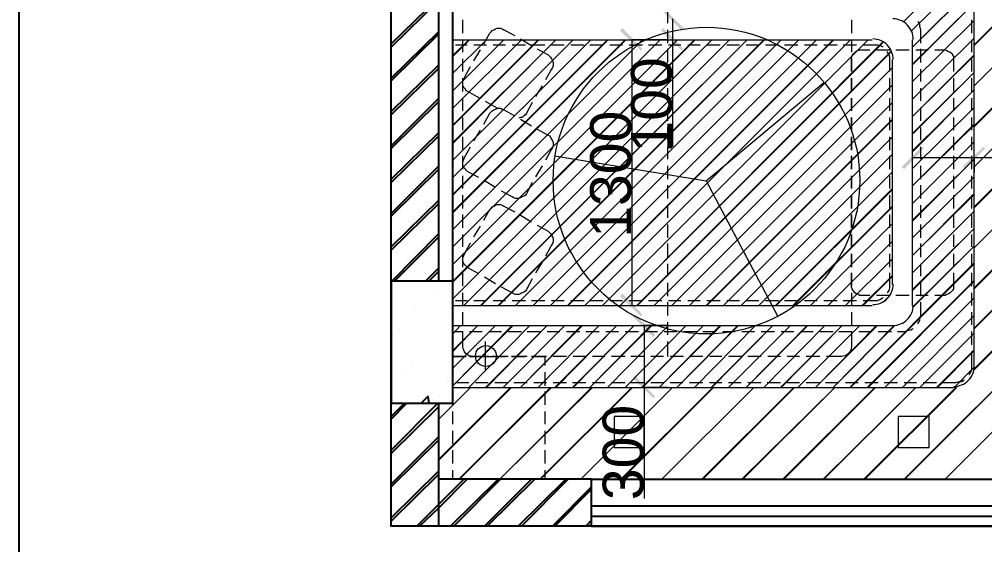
# Model space of a CAD drawing. Header units: millimetres. Extents: x 68955 to 118645, y -193284 to 16474.
# Drawn here: x 78232 to 82954, y -124712 to -122142 of the extents above; entities that cross this region are included whole.
import ezdxf

# ---------------------------------------------------------------- set-up
doc = ezdxf.new("R2010")
doc.units = ezdxf.units.MM
for name, color, linetype, true_color in [('PDF7_0', 7, 'Continuous', 0x535353), ('PDF7_celling', 7, 'Continuous', 0x00cc70), ('PDF7_coloum', 7, 'Continuous', 0x767676), ('PDF7_dotted line', 7, 'Continuous', 0x535353), ('PDF7_fan', 7, 'Continuous', 0xff6778), ('PDF7_furniture', 7, 'Continuous', 0xab5246), ('PDF7_light', 7, 'Continuous', 0xff8e53), ('PDF7_plan', 7, 'Continuous', 0x989898), ('PDF7_window', 7, 'Continuous', 0x535353)]:
    doc.layers.add(name, color=color, linetype=linetype, true_color=true_color)
doc.layers.add('PDF7_Text', color=7, linetype='Continuous')
doc.styles.add('PDF Arial', font='arial.ttf')

msp = doc.modelspace()

# ---------------------------------------------------------------- hatches: boundary and pattern name
at = {"layer": 'PDF7_0', "transparency": 33554559}
for points in [[(81472.705, -122197.265), (81480.877, -122185.006), (81382.807, -122086.936), (81370.548, -122095.109)], [(81272.478, -122295.336), (81280.651, -122287.163), (81182.58, -122185.006), (81170.322, -122197.265)], [(81382.807, -122185.006), (81370.548, -122197.265), (81472.705, -122295.336), (81480.877, -122287.163)], [(82657.721, -122773.428), (82645.462, -122765.256), (82547.392, -122863.326), (82559.651, -122875.585)], [(82845.689, -122863.326), (82857.948, -122875.585), (82956.018, -122773.428), (82947.845, -122765.256)], [(81182.58, -123484.438), (81170.322, -123496.696), (81272.478, -123594.767), (81280.651, -123586.594)], [(81333.772, -123696.923), (81341.945, -123684.664), (81243.874, -123586.594), (81231.616, -123594.767)], [(81243.874, -123884.891), (81231.616, -123897.15), (81333.772, -123995.22), (81341.945, -123987.048)]]:
    msp.add_hatch(color=256, dxfattribs=at).paths.add_polyline_path(points)

# ---------------------------------------------------------------- linework, layer by layer
at = {"layer": 'PDF7_0', "color": 7, "lineweight": 25}
msp.add_lwpolyline([(78232.3, -111605.675), (97000.499, -111605.675), (97000.499, -128432.9), (78232.3, -128432.9)], close=True, dxfattribs=at)
at = {"layer": 'PDF7_celling', "lineweight": 13}
for points in [[(82902.897, -122266.732), (84680.42, -120493.294), (82902.897, -122270.818)], [(84880.647, -120493.294), (82902.897, -122466.959), (84876.561, -120493.294)], [(82902.897, -122663.099), (85076.788, -120493.294), (82902.897, -122667.185)], [(85277.015, -120493.294), (82902.897, -122863.326), (85272.928, -120493.294)], [(82902.897, -123059.466), (85383.257, -120579.106)], [(82902.897, -123063.553), (85383.257, -120583.192)], [(82902.897, -123455.834), (85383.257, -120975.473)], [(82902.897, -123459.92), (85383.257, -120979.559)], [(82902.897, -123651.974), (85383.257, -121175.7), (82902.897, -123656.061)], [(82902.897, -123852.201), (85383.257, -121371.84)], [(82902.897, -123856.287), (85383.257, -121375.927)], [(82559.651, -124391.588), (85383.257, -121572.067), (82563.737, -124391.588)], [(85383.257, -121772.294), (82759.877, -124391.588), (85383.257, -121768.208)], [(82902.897, -123839.942), (82902.897, -121939.831)], [(80353.069, -122242.214), (82404.373, -122242.214)], [(82600.513, -123541.645), (82600.513, -122242.214)], [(80353.069, -124391.588), (83352.385, -124391.588), (85383.257, -122360.716)], [(82502.443, -123439.489), (82502.443, -122340.284)], [(80353.069, -123541.645), (82404.373, -123541.645)], [(80353.069, -123639.716), (82502.443, -123639.716)], [(80283.603, -124293.517), (80635.021, -123942.099)], [(80283.603, -124297.604), (80639.108, -123942.099)], [(80353.069, -123942.099), (82800.74, -123942.099)], [(80381.673, -124391.588), (80831.162, -123942.099)], [(80385.759, -124391.588), (80835.248, -123942.099)], [(81035.475, -123942.099), (80581.9, -124391.588), (81031.389, -123942.099)], [(80778.041, -124391.588), (81227.529, -123942.099)], [(80782.127, -124391.588), (81231.616, -123942.099)], [(81174.408, -124391.588), (81623.897, -123942.099)], [(81178.494, -124391.588), (81627.983, -123942.099)], [(81570.775, -124391.588), (82020.264, -123942.099)], [(81574.862, -124391.588), (82024.35, -123942.099)], [(81766.916, -124391.588), (82220.491, -123942.099), (81771.002, -124391.588)], [(81967.143, -124391.588), (82416.631, -123942.099)], [(81971.229, -124391.588), (82420.718, -123942.099)], [(82163.283, -124391.588), (82616.858, -123942.099), (82167.369, -124391.588)], [(82363.51, -124391.588), (82812.999, -123942.099)], [(82367.596, -124391.588), (82817.085, -123942.099)]]:
    msp.add_lwpolyline(points, dxfattribs=at)
for points in [[(85383.257, -120779.332), (82902.897, -123259.693)], [(80438.881, -123942.099), (80283.603, -124097.377)], [(81427.756, -123942.099), (80978.267, -124391.588)], [(81824.123, -123942.099), (81374.635, -124391.588)]]:
    msp.add_lwpolyline(points, close=True, dxfattribs=at)
at = {"layer": 'PDF7_celling', "color": 61, "lineweight": 13, "true_color": 0xd3e47f}
for points in [[(82853.861, -121858.106), (82555.564, -122156.403)], [(82894.724, -121903.054), (82592.341, -122201.351)], [(82902.897, -122148.23), (82600.513, -122446.527)], [(80516.52, -122242.214), (80353.069, -122405.665)], [(80602.331, -122242.214), (80353.069, -122491.476)], [(80688.143, -122242.214), (80353.069, -122577.288)], [(80941.491, -122242.214), (80353.069, -122830.636)], [(81027.302, -122242.214), (80353.069, -122916.447)], [(81280.651, -122242.214), (80353.069, -123169.795)], [(81366.462, -122242.214), (80353.069, -123255.607)], [(81452.274, -122242.214), (80353.069, -123341.418)], [(81619.81, -122242.214), (80353.069, -123508.955)], [(81705.622, -122242.214), (80406.191, -123541.645)], [(81958.97, -122242.214), (80659.539, -123541.645)], [(82044.782, -122242.214), (80745.35, -123541.645)], [(82130.593, -122242.214), (80831.162, -123541.645)], [(82298.13, -122242.214), (80998.699, -123541.645)], [(82383.941, -122242.214), (81084.51, -123541.645)], [(82902.897, -122234.042), (82600.513, -122532.339)], [(82502.443, -122377.061), (81337.858, -123541.645)], [(82502.443, -122462.872), (81423.67, -123541.645)], [(82502.443, -122548.684), (81509.481, -123541.645)], [(82902.897, -122573.201), (82600.513, -122871.498)], [(82502.443, -122716.22), (81677.018, -123541.645)], [(82902.897, -122740.738), (82600.513, -123043.121)], [(82502.443, -122802.032), (81762.83, -123541.645)], [(82502.443, -122887.843), (81848.641, -123541.645)], [(82902.897, -122912.361), (82600.513, -123210.658)], [(82902.897, -123079.898), (82600.513, -123382.281)], [(82502.443, -123141.192), (82101.989, -123541.645)], [(82502.443, -123227.003), (82187.801, -123541.645)], [(82502.443, -123312.815), (82273.612, -123541.645)], [(82902.897, -123504.869), (82465.667, -123942.099)], [(82902.897, -123590.68), (82551.478, -123942.099)], [(80389.846, -123639.716), (80353.069, -123680.578)], [(80561.469, -123639.716), (80353.069, -123848.115)], [(80729.005, -123639.716), (80430.708, -123942.099)], [(80900.628, -123639.716), (80598.245, -123942.099)], [(81068.165, -123639.716), (80769.868, -123942.099)], [(81407.325, -123639.716), (81109.028, -123942.099)], [(81493.136, -123639.716), (81194.839, -123942.099)], [(81832.296, -123639.716), (81533.999, -123942.099)], [(82003.919, -123639.716), (81701.536, -123942.099)], [(82171.456, -123639.716), (81873.159, -123942.099)], [(82343.079, -123639.716), (82040.695, -123942.099)], [(82902.897, -123676.492), (82637.29, -123942.099)], [(82902.897, -123844.029), (82804.826, -123942.099)]]:
    msp.add_lwpolyline(points, close=True, dxfattribs=at)
for points in [[(82902.897, -121980.693), (82600.513, -122278.99), (82902.897, -121976.607)], [(82600.513, -122360.716), (82902.897, -122062.419), (82600.513, -122364.802)], [(80353.069, -122319.853), (80430.708, -122242.214)], [(80353.069, -122659.013), (80769.868, -122242.214)], [(80353.069, -122744.824), (80855.679, -122242.214), (80353.069, -122748.911)], [(80353.069, -122998.173), (81109.028, -122242.214)], [(80353.069, -123083.984), (81194.839, -122242.214)], [(80353.069, -123423.144), (81533.999, -122242.214)], [(80353.069, -122323.939), (80434.795, -122242.214)], [(80353.069, -122663.099), (80773.954, -122242.214)], [(80353.069, -123002.259), (81113.114, -122242.214)], [(80353.069, -123088.07), (81198.925, -122242.214)], [(80353.069, -123427.23), (81538.085, -122242.214)], [(80487.916, -123541.645), (81791.433, -122242.214), (80492.002, -123541.645)], [(80573.727, -123541.645), (81873.159, -122242.214)], [(80577.814, -123541.645), (81877.245, -122242.214)], [(80912.887, -123541.645), (82212.318, -122242.214)], [(80916.973, -123541.645), (82216.405, -122242.214)], [(82453.408, -122258.559), (81170.322, -123541.645), (82453.408, -122254.473)], [(81252.047, -123541.645), (82494.27, -122299.422)], [(81256.133, -123541.645), (82494.27, -122303.508)], [(82902.897, -122319.853), (82600.513, -122618.15), (82902.897, -122315.767)], [(82600.513, -122699.875), (82902.897, -122401.578), (82600.513, -122703.962)], [(82600.513, -122785.687), (82902.897, -122487.39), (82600.513, -122789.773)], [(81591.207, -123541.645), (82502.443, -122630.409)], [(81595.293, -123541.645), (82502.443, -122634.495)], [(82902.897, -122659.013), (82600.513, -122957.31), (82902.897, -122654.927)], [(82600.513, -123124.847), (82902.897, -122826.55), (82600.513, -123128.933)], [(81930.366, -123541.645), (82502.443, -122969.569)], [(81934.453, -123541.645), (82502.443, -122973.655)], [(82902.897, -122998.173), (82600.513, -123296.47), (82902.897, -122994.086)], [(82016.178, -123541.645), (82502.443, -123055.38)], [(82020.264, -123541.645), (82502.443, -123059.466)], [(82600.513, -123464.006), (82902.897, -123165.709), (82600.513, -123468.093)], [(82600.513, -123549.818), (82902.897, -123251.521), (82600.513, -123553.904)], [(82294.044, -123942.099), (82902.897, -123333.246)], [(82298.13, -123942.099), (82902.897, -123337.332)], [(82355.337, -123541.645), (82502.443, -123394.54)], [(82359.424, -123541.645), (82502.443, -123398.626)], [(82379.855, -123942.099), (82902.897, -123419.057)], [(82383.941, -123942.099), (82902.897, -123423.144)], [(82457.494, -123525.3), (82486.098, -123496.696)], [(82461.58, -123521.214), (82482.012, -123500.783)], [(80353.069, -123762.303), (80475.657, -123639.716), (80353.069, -123766.39)], [(80647.28, -123639.716), (80353.069, -123933.926), (80643.194, -123639.716)], [(80512.433, -123942.099), (80814.817, -123639.716), (80516.52, -123942.099)], [(80986.44, -123639.716), (80684.056, -123942.099), (80982.354, -123639.716)], [(80851.593, -123942.099), (81153.977, -123639.716), (80855.679, -123942.099)], [(80937.405, -123942.099), (81239.788, -123639.716), (80941.491, -123942.099)], [(81325.6, -123639.716), (81023.216, -123942.099), (81321.513, -123639.716)], [(81276.564, -123942.099), (81578.948, -123639.716), (81280.651, -123942.099)], [(81664.759, -123639.716), (81362.376, -123942.099), (81660.673, -123639.716)], [(81750.571, -123639.716), (81448.187, -123942.099), (81746.484, -123639.716)], [(81615.724, -123942.099), (81918.107, -123639.716), (81619.81, -123942.099)], [(82089.73, -123639.716), (81787.347, -123942.099), (82085.644, -123639.716)], [(81954.884, -123942.099), (82257.267, -123639.716), (81958.97, -123942.099)], [(82428.89, -123639.716), (82126.507, -123942.099), (82424.804, -123639.716)], [(82514.702, -123639.716), (82212.318, -123942.099), (82510.615, -123639.716)], [(82719.015, -123942.099), (82902.897, -123758.217)], [(82723.101, -123942.099), (82902.897, -123762.303)]]:
    msp.add_lwpolyline(points, dxfattribs=at)
at = {"layer": 'PDF7_celling', "lineweight": 13}
for centre, start, end in [((82504.486, -122240.171), 359.999899, 90.000101), ((82406.416, -122338.241), 359.999899, 90.000101), ((82406.416, -123437.446), 269.999899, 0.000101), ((82504.486, -123539.602), 269.999899, 0.000101), ((82802.783, -123837.899), 269.999899, 0.000101)]:
    msp.add_arc(centre, 100.113, start, end, dxfattribs=at)
at = {"layer": 'PDF7_coloum', "lineweight": 25}
for points in [[(80050.686, -122262.645), (80283.603, -122033.815)], [(80050.686, -122278.99), (80283.603, -122050.16)], [(80050.686, -122430.182), (80283.603, -122201.351)], [(80050.686, -122442.441), (80283.603, -122213.61)], [(80050.686, -122593.633), (80283.603, -122364.802)], [(80050.686, -122609.978), (80283.603, -122381.147)], [(80050.686, -122761.169), (80283.603, -122528.252)], [(80050.686, -122773.428), (80283.603, -122544.597)], [(80050.686, -122924.62), (80283.603, -122695.789)], [(80050.686, -122940.965), (80283.603, -122712.134)], [(80050.686, -123092.157), (80283.603, -122859.24)], [(80050.686, -123104.415), (80283.603, -122875.585)], [(80050.686, -123255.607), (80283.603, -123026.776)], [(80050.686, -123271.952), (80283.603, -123043.121)], [(80054.772, -123423.144), (80283.603, -123190.227)], [(80067.031, -123423.144), (80283.603, -123206.572)], [(80218.223, -123423.144), (80283.603, -123357.764)], [(80234.568, -123423.144), (80283.603, -123374.109)], [(80050.686, -124085.118), (80116.066, -124019.738)], [(80050.686, -124248.569), (80279.517, -124019.738)], [(80050.686, -124097.377), (80128.325, -124019.738)], [(80050.686, -124264.914), (80283.603, -124036.083)], [(80050.686, -124416.105), (80283.603, -124183.188)], [(80050.686, -124428.364), (80283.603, -124199.533)], [(80050.686, -124579.556), (80283.603, -124350.725)], [(80050.686, -124595.901), (80283.603, -124367.07)], [(80177.36, -124620.418), (80283.603, -124514.176), (80406.191, -124391.588)], [(80189.619, -124620.418), (80283.603, -124530.521), (80422.536, -124391.588)], [(80340.811, -124620.418), (80573.727, -124391.588)], [(80357.156, -124620.418), (80585.986, -124391.588)], [(80508.347, -124620.418), (80737.178, -124391.588)], [(80520.606, -124620.418), (80753.523, -124391.588)], [(80671.798, -124620.418), (80904.715, -124391.588)], [(80688.143, -124620.418), (80916.973, -124391.588)], [(80839.334, -124620.418), (81031.389, -124428.364)], [(80851.593, -124620.418), (81031.389, -124440.623)], [(81002.785, -124620.418), (81031.389, -124591.815)], [(81019.13, -124620.418), (81031.389, -124608.16)]]:
    msp.add_lwpolyline(points, dxfattribs=at)
at = {"layer": 'PDF7_coloum', "color": 251, "lineweight": 25, "true_color": 0x535353}
msp.add_lwpolyline([(80353.069, -123423.144), (80050.686, -123423.144), (80050.686, -124019.738), (80353.069, -124019.738)], close=True, dxfattribs=at)
at = {"layer": 'PDF7_dotted line', "lineweight": 20}
for points in [[(80353.069, -122189.093), (80353.069, -122315.767)], [(80353.069, -122381.147), (80353.069, -122507.821)], [(80353.069, -122573.201), (80353.069, -122699.875)], [(80353.069, -122761.169), (80353.069, -122887.843)], [(80353.069, -122953.224), (80353.069, -123079.898)], [(80353.069, -123141.192), (80353.069, -123267.866)], [(80353.069, -123333.246), (80353.069, -123423.144)]]:
    msp.add_lwpolyline(points, dxfattribs=at)
at = {"layer": 'PDF7_fan', "lineweight": 13}
for points in [[(80851.593, -122810.204), (81591.207, -122932.792), (82167.369, -122450.613)], [(81591.207, -122932.792), (81942.625, -123594.767)]]:
    msp.add_lwpolyline(points, dxfattribs=at)
msp.add_circle((81593.25, -122930.749), 749.829, dxfattribs=at)
at = {"layer": 'PDF7_furniture', "lineweight": 20}
for points in [[(81403.239, -122099.195), (81403.239, -122160.489)], [(80402.104, -122209.524), (80402.104, -122144.144)], [(82302.216, -122144.144), (82302.216, -122209.524)], [(80504.261, -122262.645), (80532.865, -122209.524), (80541.037, -122201.351), (80545.124, -122197.265), (80553.296, -122193.179), (80561.469, -122189.093), (80569.641, -122185.006), (80577.814, -122185.006), (80585.986, -122185.006), (80594.159, -122189.093), (80602.331, -122193.179), (80655.453, -122221.783)], [(81403.239, -122193.179), (81403.239, -122258.559)], [(80402.104, -122303.508), (80402.104, -122242.214)], [(80684.056, -122238.128), (80737.178, -122270.818)], [(82302.216, -122242.214), (82302.216, -122303.508)], [(80455.226, -122344.371), (80487.916, -122291.249)], [(80765.782, -122287.163), (80818.903, -122315.767), (80827.076, -122323.939), (80831.162, -122328.026), (80835.248, -122336.198), (80839.334, -122344.371), (80843.421, -122352.543), (80843.421, -122360.716), (80843.421, -122368.888), (80839.334, -122377.061), (80835.248, -122385.233), (80806.644, -122438.355)], [(81403.239, -122287.163), (81403.239, -122352.543)], [(82424.804, -122291.249), (82490.184, -122291.249)], [(82518.788, -122291.249), (82584.168, -122291.249)], [(82616.858, -122291.249), (82678.152, -122291.249)], [(82710.842, -122291.249), (82751.705, -122291.249), (82759.877, -122291.249), (82768.05, -122295.336), (82776.222, -122299.422), (82784.395, -122303.508), (82792.567, -122307.594), (82796.654, -122315.767), (82800.74, -122323.939), (82800.74, -122332.112), (82800.74, -122340.284), (82800.74, -122397.492)], [(80402.104, -122397.492), (80402.104, -122336.198)], [(80483.83, -122528.252), (80426.622, -122495.562), (80418.449, -122491.476), (80414.363, -122483.304), (80406.191, -122475.131), (80402.104, -122466.959), (80402.104, -122454.7), (80402.104, -122446.527), (80406.191, -122434.268), (80410.277, -122426.096), (80438.881, -122372.974)], [(81403.239, -122385.233), (81403.239, -122446.527)], [(80402.104, -122495.562), (80402.104, -122430.182)], [(82800.74, -122430.182), (82800.74, -122495.562)], [(80790.299, -122466.959), (80757.609, -122520.08)], [(81403.239, -122479.217), (81403.239, -122540.511)], [(80402.104, -122589.546), (80402.104, -122528.252)], [(80569.641, -122577.288), (80512.433, -122544.597)], [(80741.264, -122548.684), (80712.66, -122601.805), (80708.574, -122609.978), (80700.402, -122614.064), (80692.229, -122622.236), (80684.056, -122622.236), (80675.884, -122626.323)], [(81403.239, -122573.201), (81403.239, -122638.581)], [(82800.74, -122528.252), (82800.74, -122589.546)], [(80504.261, -122654.927), (80532.865, -122601.805), (80541.037, -122593.633), (80545.124, -122589.546), (80553.296, -122585.46), (80561.469, -122581.374), (80569.641, -122577.288), (80577.814, -122577.288), (80585.986, -122577.288), (80594.159, -122581.374), (80602.331, -122585.46), (80655.453, -122614.064)], [(80402.104, -122683.53), (80402.104, -122622.236)], [(80684.056, -122630.409), (80737.178, -122663.099)], [(82800.74, -122622.236), (82800.74, -122683.53)], [(80402.104, -122781.601), (80402.104, -122716.22)], [(80455.226, -122736.652), (80487.916, -122683.53)], [(80765.782, -122679.444), (80818.903, -122708.048), (80827.076, -122712.134), (80831.162, -122720.307), (80835.248, -122728.479), (80839.334, -122736.652), (80843.421, -122744.824), (80843.421, -122752.997), (80843.421, -122761.169), (80839.334, -122769.342), (80835.248, -122777.514), (80806.644, -122830.636)], [(81403.239, -122671.272), (81403.239, -122732.566)], [(82800.74, -122716.22), (82800.74, -122781.601)], [(80479.743, -122916.447), (80426.622, -122887.843), (80418.449, -122879.671), (80414.363, -122875.585), (80406.191, -122867.412), (80402.104, -122855.153), (80402.104, -122846.981), (80402.104, -122838.808), (80406.191, -122826.55), (80410.277, -122818.377), (80438.881, -122765.256)], [(80402.104, -122875.585), (80402.104, -122810.204)], [(81403.239, -122765.256), (81403.239, -122826.55)], [(82800.74, -122810.204), (82800.74, -122875.585)], [(80790.299, -122859.24), (80757.609, -122912.361)], [(81403.239, -122859.24), (81403.239, -122924.62)], [(80402.104, -122969.569), (80402.104, -122908.275)], [(80561.469, -122965.482), (80508.347, -122932.792)], [(80741.264, -122940.965), (80712.66, -122994.086), (80708.574, -123002.259), (80700.402, -123006.345), (80692.229, -123010.431), (80684.056, -123014.518), (80675.884, -123018.604), (80667.711, -123018.604), (80659.539, -123018.604), (80651.366, -123014.518), (80643.194, -123010.431), (80590.072, -122981.827)], [(82800.74, -122908.275), (82800.74, -122969.569)], [(81403.239, -122953.224), (81403.239, -123018.604)], [(80402.104, -123067.639), (80402.104, -123002.259)], [(82800.74, -123002.259), (82800.74, -123067.639)], [(80504.261, -123124.847), (80532.865, -123071.725), (80541.037, -123063.553), (80545.124, -123059.466), (80553.296, -123055.38), (80561.469, -123051.294), (80569.641, -123047.208), (80577.814, -123047.208), (80585.986, -123047.208), (80594.159, -123051.294), (80602.331, -123055.38), (80655.453, -123083.984)], [(81403.239, -123051.294), (81403.239, -123112.588)], [(80402.104, -123161.623), (80402.104, -123096.243)], [(80684.056, -123100.329), (80737.178, -123133.019)], [(82800.74, -123096.243), (82800.74, -123161.623)], [(80455.226, -123206.572), (80487.916, -123153.45)], [(80765.782, -123149.364), (80818.903, -123177.968), (80827.076, -123186.141), (80831.162, -123190.227), (80835.248, -123198.399), (80839.334, -123206.572), (80843.421, -123214.744), (80843.421, -123222.917), (80843.421, -123231.089), (80839.334, -123239.262), (80835.248, -123247.434), (80806.644, -123300.556)], [(81403.239, -123145.278), (81403.239, -123210.658)], [(80402.104, -123255.607), (80402.104, -123194.313)], [(80479.743, -123386.367), (80426.622, -123357.764), (80418.449, -123349.591), (80414.363, -123345.505), (80406.191, -123337.332), (80402.104, -123325.073), (80402.104, -123316.901), (80402.104, -123308.728), (80406.191, -123296.47), (80410.277, -123288.297), (80438.881, -123235.176)], [(82800.74, -123194.313), (82800.74, -123255.607)], [(81403.239, -123239.262), (81403.239, -123304.642)], [(80402.104, -123353.677), (80402.104, -123288.297)], [(80790.299, -123329.16), (80757.609, -123382.281)], [(82800.74, -123288.297), (82800.74, -123353.677)], [(81403.239, -123337.332), (81403.239, -123398.626)], [(80402.104, -123447.661), (80402.104, -123382.281)], [(80561.469, -123435.402), (80508.347, -123402.712)], [(80741.264, -123410.885), (80712.66, -123464.006), (80708.574, -123472.179), (80700.402, -123476.265), (80692.229, -123480.351), (80684.056, -123484.438), (80675.884, -123488.524), (80667.711, -123488.524), (80659.539, -123488.524), (80651.366, -123484.438), (80643.194, -123480.351), (80590.072, -123451.748)], [(82392.114, -123492.61), (82351.251, -123492.61), (82343.079, -123492.61), (82334.906, -123488.524), (82326.734, -123484.438), (82318.561, -123480.351), (82314.475, -123472.179), (82310.389, -123468.093), (82306.302, -123459.92), (82302.216, -123451.748), (82302.216, -123439.489), (82302.216, -123382.281), (82302.216, -123447.661)], [(82800.74, -123382.281), (82800.74, -123439.489), (82800.74, -123451.748), (82800.74, -123459.92), (82796.654, -123468.093), (82792.567, -123472.179), (82784.395, -123480.351), (82776.222, -123484.438), (82768.05, -123488.524), (82759.877, -123492.61), (82751.705, -123492.61), (82710.842, -123492.61)], [(81403.239, -123431.316), (81403.239, -123496.696)], [(80402.104, -123541.645), (80402.104, -123480.351)], [(82302.216, -123480.351), (82302.216, -123541.645)], [(82490.184, -123492.61), (82424.804, -123492.61)], [(82584.168, -123492.61), (82518.788, -123492.61)], [(82678.152, -123492.61), (82616.858, -123492.61)], [(81403.239, -123525.3), (81403.239, -123590.68)], [(80402.104, -123635.629), (80402.104, -123574.335)], [(82302.216, -123574.335), (82302.216, -123635.629)], [(81403.239, -123623.371), (81403.239, -123684.664)], [(81403.239, -123717.355), (81403.239, -123790.907)], [(80353.069, -123790.907), (80418.449, -123790.907), (80353.069, -123790.907), (80353.069, -123835.856)], [(80622.763, -123790.907), (80557.382, -123790.907)], [(80716.747, -123790.907), (80655.453, -123790.907)], [(80802.558, -123790.907), (80737.178, -123790.907), (80802.558, -123790.907), (80802.558, -123835.856)], [(80810.731, -123790.907), (80749.437, -123790.907)], [(80908.801, -123790.907), (80843.421, -123790.907)], [(81002.785, -123790.907), (80941.491, -123790.907)], [(81096.769, -123790.907), (81035.475, -123790.907)], [(81194.839, -123790.907), (81129.459, -123790.907)], [(81288.823, -123790.907), (81223.443, -123790.907)], [(81382.807, -123790.907), (81321.513, -123790.907)], [(81480.877, -123790.907), (81415.497, -123790.907)], [(81574.862, -123790.907), (81509.481, -123790.907)], [(81668.846, -123790.907), (81607.552, -123790.907)], [(81766.916, -123790.907), (81701.536, -123790.907)], [(81860.9, -123790.907), (81795.52, -123790.907)], [(81954.884, -123790.907), (81893.59, -123790.907)], [(82048.868, -123790.907), (81987.574, -123790.907)], [(82146.938, -123790.907), (82081.558, -123790.907)], [(80353.069, -123933.926), (80353.069, -123868.546)], [(80802.558, -123868.546), (80802.558, -123933.926)], [(80353.069, -124027.91), (80353.069, -123962.53)], [(80802.558, -123962.53), (80802.558, -124027.91)], [(80353.069, -124121.894), (80353.069, -124060.601)], [(80802.558, -124060.601), (80802.558, -124121.894)], [(80353.069, -124219.965), (80353.069, -124154.585)], [(80802.558, -124154.585), (80802.558, -124219.965)], [(80353.069, -124313.949), (80353.069, -124248.569)], [(80802.558, -124248.569), (80802.558, -124313.949)], [(80418.449, -124391.588), (80353.069, -124391.588), (80353.069, -124346.639)], [(80802.558, -124346.639), (80802.558, -124391.588), (80737.178, -124391.588)], [(80512.433, -124391.588), (80451.14, -124391.588)], [(80610.504, -124391.588), (80545.124, -124391.588)], [(80704.488, -124391.588), (80639.108, -124391.588)]]:
    msp.add_lwpolyline(points, dxfattribs=at)
at = {"layer": 'PDF7_furniture', "color": 251, "lineweight": 20, "true_color": 0x535353}
for points in [[(81427.756, -122140.058), (81427.756, -122242.214), (81427.756, -122765.256)], [(81403.239, -122242.214), (81227.529, -122242.214), (81227.529, -123541.645), (81378.721, -123541.645)], [(82600.513, -122891.93), (82600.513, -122818.377), (82902.897, -122818.377), (82902.897, -122891.93)], [(82902.897, -122818.377), (83446.369, -122818.377)], [(81403.239, -123639.716), (81284.737, -123639.716)], [(81288.823, -123639.716), (81288.823, -123942.099), (81288.823, -124485.572)], [(81403.239, -123942.099), (81284.737, -123942.099)]]:
    msp.add_lwpolyline(points, dxfattribs=at)
at = {"layer": 'PDF7_furniture', "lineweight": 20}
for points in [[(82302.216, -122336.198), (82302.216, -122397.492), (82302.216, -122340.284, -0.41914463), (82351.251, -122291.249), (82392.114, -122291.249)], [(80528.779, -123790.907), (80451.14, -123790.907), (80512.433, -123790.907), (80451.14, -123790.907, -0.41914463), (80402.104, -123741.872), (80402.104, -123668.319)], [(82302.216, -123668.319), (82302.216, -123741.872, -0.41914463), (82253.181, -123790.907), (82179.628, -123790.907)]]:
    msp.add_lwpolyline(points, format="xyb", dxfattribs=at)
for points in [[(82302.216, -122430.182), (82302.216, -122495.562)], [(82302.216, -122528.252), (82302.216, -122589.546)], [(82302.216, -122622.236), (82302.216, -122683.53)], [(82302.216, -122716.22), (82302.216, -122781.601)], [(82302.216, -122810.204), (82302.216, -122875.585)], [(82302.216, -122908.275), (82302.216, -122969.569)], [(82302.216, -123002.259), (82302.216, -123067.639)], [(82302.216, -123096.243), (82302.216, -123161.623)], [(82302.216, -123194.313), (82302.216, -123255.607)], [(82302.216, -123288.297), (82302.216, -123353.677)], [(80610.504, -123790.907), (80545.124, -123790.907)], [(80704.488, -123790.907), (80639.108, -123790.907)]]:
    msp.add_lwpolyline(points, close=True, dxfattribs=at)
at = {"layer": 'PDF7_light', "lineweight": 13}
for points in [[(82890.638, -122209.524), (82890.638, -122144.144)], [(82641.376, -122258.559), (82641.376, -122193.179), (82637.29, -122176.834), (82637.29, -122164.575), (82629.117, -122152.316)], [(82890.638, -122303.508), (82890.638, -122242.214)], [(80365.328, -122266.732), (80422.536, -122266.732)], [(80455.226, -122266.732), (80516.52, -122266.732)], [(80549.21, -122266.732), (80610.504, -122266.732)], [(80643.194, -122266.732), (80708.574, -122266.732)], [(80737.178, -122266.732), (80802.558, -122266.732)], [(80835.248, -122266.732), (80896.542, -122266.732)], [(80929.232, -122266.732), (80994.612, -122266.732)], [(81023.216, -122266.732), (81088.596, -122266.732)], [(81121.286, -122266.732), (81182.58, -122266.732)], [(81215.27, -122266.732), (81280.651, -122266.732)], [(81309.255, -122266.732), (81374.635, -122266.732)], [(81407.325, -122266.732), (81468.619, -122266.732)], [(81501.309, -122266.732), (81562.603, -122266.732)], [(81595.293, -122266.732), (81660.673, -122266.732)], [(81693.363, -122266.732), (81754.657, -122266.732)], [(81787.347, -122266.732), (81848.641, -122266.732)], [(81881.331, -122266.732), (81946.711, -122266.732)], [(81975.315, -122266.732), (82040.695, -122266.732)], [(82073.385, -122266.732), (82134.679, -122266.732)], [(82167.369, -122266.732), (82232.75, -122266.732)], [(82261.353, -122266.732), (82326.734, -122266.732)], [(82359.424, -122266.732), (82416.631, -122266.732), (82428.89, -122266.732), (82441.149, -122270.818), (82453.408, -122274.904), (82453.408, -122278.99)], [(82641.376, -122352.543), (82641.376, -122287.163)], [(82490.184, -122397.492), (82490.184, -122340.284), (82490.184, -122328.026), (82486.098, -122315.767), (82477.925, -122303.508), (82477.925, -122299.422)], [(82890.638, -122397.492), (82890.638, -122336.198)], [(82641.376, -122446.527), (82641.376, -122385.233)], [(82490.184, -122495.562), (82490.184, -122430.182)], [(82890.638, -122495.562), (82890.638, -122430.182)], [(82641.376, -122540.511), (82641.376, -122479.217)], [(82490.184, -122589.546), (82490.184, -122528.252)], [(82641.376, -122638.581), (82641.376, -122573.201)], [(82890.638, -122589.546), (82890.638, -122528.252)], [(82490.184, -122683.53), (82490.184, -122622.236)], [(82890.638, -122683.53), (82890.638, -122622.236)], [(82490.184, -122781.601), (82490.184, -122716.22)], [(82641.376, -122732.566), (82641.376, -122671.272)], [(82890.638, -122781.601), (82890.638, -122716.22)], [(82490.184, -122875.585), (82490.184, -122810.204)], [(82641.376, -122826.55), (82641.376, -122765.256)], [(82890.638, -122875.585), (82890.638, -122810.204)], [(82641.376, -122924.62), (82641.376, -122859.24)], [(82490.184, -122969.569), (82490.184, -122908.275)], [(82890.638, -122969.569), (82890.638, -122908.275)], [(82641.376, -123018.604), (82641.376, -122953.224)], [(82490.184, -123067.639), (82490.184, -123002.259)], [(82890.638, -123067.639), (82890.638, -123002.259)], [(82641.376, -123112.588), (82641.376, -123051.294)], [(82490.184, -123161.623), (82490.184, -123096.243)], [(82890.638, -123161.623), (82890.638, -123096.243)], [(82641.376, -123210.658), (82641.376, -123145.278)], [(82490.184, -123255.607), (82490.184, -123194.313)], [(82890.638, -123255.607), (82890.638, -123194.313)], [(82641.376, -123304.642), (82641.376, -123239.262)], [(82490.184, -123353.677), (82490.184, -123288.297)], [(82890.638, -123353.677), (82890.638, -123288.297)], [(82641.376, -123398.626), (82641.376, -123337.332)], [(82477.925, -123480.351), (82486.098, -123468.093), (82490.184, -123455.834), (82490.184, -123439.489), (82490.184, -123382.281)], [(82890.638, -123447.661), (82890.638, -123382.281)], [(82641.376, -123496.696), (82641.376, -123431.316)], [(80365.328, -123517.128), (80422.536, -123517.128)], [(80455.226, -123517.128), (80516.52, -123517.128)], [(80549.21, -123517.128), (80610.504, -123517.128)], [(80643.194, -123517.128), (80708.574, -123517.128)], [(80737.178, -123517.128), (80802.558, -123517.128)], [(80835.248, -123517.128), (80896.542, -123517.128)], [(80929.232, -123517.128), (80994.612, -123517.128)], [(81023.216, -123517.128), (81088.596, -123517.128)], [(81121.286, -123517.128), (81182.58, -123517.128)], [(81215.27, -123517.128), (81280.651, -123517.128)], [(81309.255, -123517.128), (81374.635, -123517.128)], [(81407.325, -123517.128), (81468.619, -123517.128)], [(81501.309, -123517.128), (81562.603, -123517.128)], [(81595.293, -123517.128), (81660.673, -123517.128)], [(81693.363, -123517.128), (81754.657, -123517.128)], [(81787.347, -123517.128), (81848.641, -123517.128)], [(81881.331, -123517.128), (81946.711, -123517.128)], [(81975.315, -123517.128), (82040.695, -123517.128)], [(82073.385, -123517.128), (82134.679, -123517.128)], [(82167.369, -123517.128), (82232.75, -123517.128)], [(82261.353, -123517.128), (82326.734, -123517.128)], [(82359.424, -123517.128), (82416.631, -123517.128), (82428.89, -123517.128), (82441.149, -123513.041), (82453.408, -123504.869), (82457.494, -123504.869)], [(82890.638, -123541.645), (82890.638, -123480.351)], [(82629.117, -123631.543), (82629.117, -123627.457), (82637.29, -123615.198), (82637.29, -123602.939), (82641.376, -123590.68), (82641.376, -123525.3)], [(82890.638, -123635.629), (82890.638, -123574.335)], [(82526.96, -123668.319), (82563.737, -123668.319), (82575.996, -123664.233), (82592.341, -123660.147), (82600.513, -123656.061), (82604.599, -123656.061)], [(80365.328, -123668.319), (80402.104, -123668.319)], [(80434.795, -123668.319), (80496.088, -123668.319)], [(80528.779, -123668.319), (80590.072, -123668.319)], [(80622.763, -123668.319), (80688.143, -123668.319)], [(80716.747, -123668.319), (80782.127, -123668.319)], [(80814.817, -123668.319), (80876.111, -123668.319)], [(80908.801, -123668.319), (80974.181, -123668.319)], [(81002.785, -123668.319), (81068.165, -123668.319)], [(81100.855, -123668.319), (81162.149, -123668.319)], [(81194.839, -123668.319), (81260.219, -123668.319)], [(81288.823, -123668.319), (81354.203, -123668.319)], [(81386.893, -123668.319), (81448.187, -123668.319)], [(81480.877, -123668.319), (81546.258, -123668.319)], [(81574.862, -123668.319), (81640.242, -123668.319)], [(81672.932, -123668.319), (81734.226, -123668.319)], [(81766.916, -123668.319), (81828.21, -123668.319)], [(81860.9, -123668.319), (81926.28, -123668.319)], [(81958.97, -123668.319), (82020.264, -123668.319)], [(82052.954, -123668.319), (82114.248, -123668.319)], [(82146.938, -123668.319), (82212.318, -123668.319)], [(82240.922, -123668.319), (82306.302, -123668.319)], [(82338.992, -123668.319), (82400.286, -123668.319)], [(82432.976, -123668.319), (82498.357, -123668.319)], [(82890.638, -123733.7), (82890.638, -123668.319)], [(80512.433, -123864.46), (80512.433, -123717.355)], [(80434.795, -123790.907), (80585.986, -123790.907)], [(82878.379, -123880.805), (82886.551, -123868.546), (82890.638, -123856.287), (82890.638, -123839.942), (82890.638, -123766.39)], [(80365.328, -123917.581), (80430.708, -123917.581)], [(80463.398, -123917.581), (80524.692, -123917.581)], [(80557.382, -123917.581), (80622.763, -123917.581)], [(80651.366, -123917.581), (80716.747, -123917.581)], [(80749.437, -123917.581), (80810.731, -123917.581)], [(80843.421, -123917.581), (80908.801, -123917.581)], [(80937.405, -123917.581), (81002.785, -123917.581)], [(81035.475, -123917.581), (81096.769, -123917.581)], [(81129.459, -123917.581), (81194.839, -123917.581)], [(81223.443, -123917.581), (81288.823, -123917.581)], [(81321.513, -123917.581), (81382.807, -123917.581)], [(81415.497, -123917.581), (81476.791, -123917.581)], [(81509.481, -123917.581), (81574.862, -123917.581)], [(81607.552, -123917.581), (81668.846, -123917.581)], [(81701.536, -123917.581), (81762.83, -123917.581)], [(81795.52, -123917.581), (81860.9, -123917.581)], [(81889.504, -123917.581), (81954.884, -123917.581)], [(81987.574, -123917.581), (82048.868, -123917.581)], [(82081.558, -123917.581), (82146.938, -123917.581)], [(82175.542, -123917.581), (82240.922, -123917.581)], [(82273.612, -123917.581), (82334.906, -123917.581)], [(82367.596, -123917.581), (82432.976, -123917.581)], [(82461.58, -123917.581), (82526.96, -123917.581)], [(82559.651, -123917.581), (82620.944, -123917.581)], [(82653.635, -123917.581), (82719.015, -123917.581)], [(82747.619, -123917.581), (82812.999, -123917.581), (82829.344, -123913.495), (82841.603, -123913.495), (82853.861, -123905.323)]]:
    msp.add_lwpolyline(points, dxfattribs=at)
for points in [[(81141.718, -124236.31), (81288.823, -124236.31), (81288.823, -124085.118), (81141.718, -124085.118)], [(82531.047, -124236.31), (82682.238, -124236.31), (82682.238, -124085.118), (82531.047, -124085.118)]]:
    msp.add_lwpolyline(points, close=True, dxfattribs=at)
msp.add_circle((80514.477, -123788.864), 51.078, dxfattribs=at)
at = {"layer": 'PDF7_plan', "color": 251, "lineweight": 25, "true_color": 0x535353}
for points in [[(85383.257, -124620.418), (85383.257, -122152.316), (85530.363, -122152.316), (85530.363, -124620.418), (80050.686, -124620.418), (80050.686, -120493.294), (80050.686, -119618.834)], [(80283.603, -123423.144), (80283.603, -120493.294), (84484.28, -120493.294)], [(80353.069, -123423.144), (80353.069, -121016.336)], [(80353.069, -123790.907), (80353.069, -121992.952)], [(80283.603, -124620.418), (80283.603, -124019.738)], [(81031.389, -124620.418), (81031.389, -124391.588), (80283.603, -124391.588)]]:
    msp.add_lwpolyline(points, dxfattribs=at)
at = {"layer": 'PDF7_plan', "lineweight": 25}
for points in [[(80275.43, -123488.524), (80275.43, -123488.524)], [(80165.101, -123570.249), (80165.101, -123570.249)], [(80091.549, -123651.974), (80091.549, -123651.974)], [(80156.929, -123823.597), (80156.929, -123823.597)], [(80128.325, -123880.805), (80128.325, -123880.805)], [(80328.552, -123897.15), (80328.552, -123897.15)], [(80197.791, -124019.738), (80230.481, -123987.048), (80234.568, -124019.738)], [(80287.689, -123982.962), (80287.689, -123982.962)]]:
    msp.add_lwpolyline(points, dxfattribs=at)
at = {"layer": 'PDF7_window', "lineweight": 25}
for points in [[(81031.389, -124391.588), (84631.385, -124391.588)], [(81031.389, -124522.348), (84631.385, -124522.348)], [(81031.389, -124571.383), (84631.385, -124571.383)], [(81031.389, -124620.418), (84631.385, -124620.418)]]:
    msp.add_lwpolyline(points, dxfattribs=at)

# ---------------------------------------------------------------- texts
at = {"layer": 'PDF7_Text', "color": 251, "true_color": 0x535353, "char_height": 199.9725, "attachment_point": 7, "rotation": 90, "style": 'PDF Arial'}
for s, insert in [('100', (81427.08, -122793.859)), ('1300', (81226.99, -123210.658)), ('300', (81288.284, -124493.744))]:
    msp.add_mtext(s, dxfattribs=dict(at, insert=insert))

doc.saveas('drawing.dxf')
